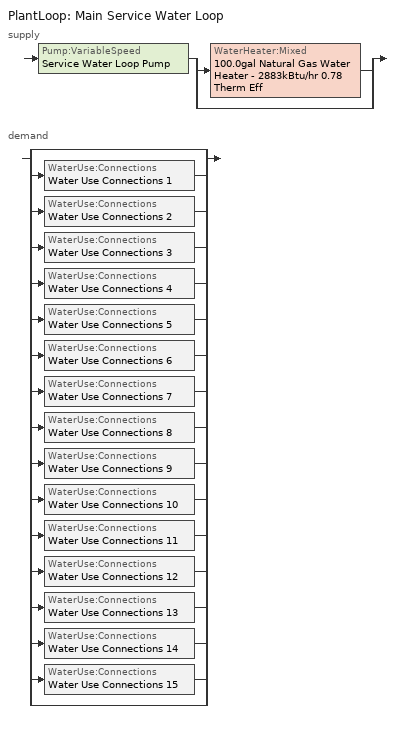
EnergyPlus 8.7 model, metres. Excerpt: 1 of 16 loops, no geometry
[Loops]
PlantLoop 'Main Service Water Loop'
 supply: Pump:VariableSpeed 'Service Water Loop Pump' > split
  | WaterHeater:Mixed '100.0gal Natural Gas Water Heater - 2883kBtu/hr 0.78 Therm Eff'
  | bypass
 demand: split
  | bypass
  | WaterUse:Connections 'Water Use Connections 1'
  | WaterUse:Connections 'Water Use Connections 2'
  | WaterUse:Connections 'Water Use Connections 3'
  | WaterUse:Connections 'Water Use Connections 4'
  | WaterUse:Connections 'Water Use Connections 5'
  | WaterUse:Connections 'Water Use Connections 6'
  | WaterUse:Connections 'Water Use Connections 7'
  | WaterUse:Connections 'Water Use Connections 8'
  | WaterUse:Connections 'Water Use Connections 9'
  | WaterUse:Connections 'Water Use Connections 10'
  | WaterUse:Connections 'Water Use Connections 11'
  | WaterUse:Connections 'Water Use Connections 12'
  | WaterUse:Connections 'Water Use Connections 13'
  | WaterUse:Connections 'Water Use Connections 14'
  | WaterUse:Connections 'Water Use Connections 15'
  | bypass
[PlantLoop]
Main Service Water Loop: Fluid Type=Water; Plant Equipment Operation Scheme=Main Service Water Loop Operation Schemes; Maximum Loop Temperature {C}=60; Minimum Loop Temperature {C}=10; Maximum Loop Flow Rate {m3/s}=Autosize; Minimum Loop Flow Rate {m3/s}=0; Plant Loop Volume {m3}=Autocalculate; Load Distribution Scheme=Optimal; Plant Loop Demand Calculation Scheme=SingleSetpoint
[Sizing:Plant]
Main Service Water Loop: Loop Type=Heating; Design Loop Exit Temperature {C}=60; Loop Design Temperature Difference {deltaC}=5; Sizing Option=NonCoincident; Zone Timesteps in Averaging Window=1; Coincident Sizing Factor Mode=None
[Pump:VariableSpeed]
Service Water Loop Pump: Design Maximum Flow Rate {m3/s}=Autosize; Design Pump Head {Pa}=179352; Design Power Consumption {W}=Autosize; Motor Efficiency=0.825; Fraction of Motor Inefficiencies to Fluid Stream=0; Coefficient 1 of the Part Load Performance Curve=0; Coefficient 2 of the Part Load Performance Curve=1; Coefficient 3 of the Part Load Performance Curve=0; Coefficient 4 of the Part Load Performance Curve=0; Design Minimum Flow Rate {m3/s}=0; Pump Control Type=Intermittent
[WaterHeater:Mixed]
100.0gal Natural Gas Water Heater - 2883kBtu/hr 0.78 Therm Eff: Tank Volume {m3}=0.378541; Setpoint Temperature Schedule=Service Water Loop Temp - 140F; Deadband Temperature Difference {deltaC}=2; Maximum Temperature Limit {C}=82.2222; Heater Control Type=Cycle; Heater Maximum Capacity {W}=844924; Heater Ignition Minimum Flow Rate {m3/s}=0; Heater Ignition Delay {s}=0; Heater Fuel Type=NaturalGas; Heater Thermal Efficiency=0.78; Off Cycle Parasitic Fuel Consumption Rate {W}=19.9992; Off Cycle Parasitic Fuel Type=NaturalGas; Off Cycle Parasitic Heat Fraction to Tank=0.8; On Cycle Parasitic Fuel Consumption Rate {W}=19.9992; On Cycle Parasitic Fuel Type=NaturalGas; On Cycle Parasitic Heat Fraction to Tank=0; Ambient Temperature Indicator=Schedule; Ambient Temperature Schedule=Water Heater Ambient Temp Schedule - 70F; Off Cycle Loss Coefficient to Ambient Temperature {W/K}=5.99799; Off Cycle Loss Fraction to Zone=1; On Cycle Loss Coefficient to Ambient Temperature {W/K}=5.99799; On Cycle Loss Fraction to Zone=1; Use Side Effectiveness=1; Source Side Effectiveness=1; Use Side Design Flow Rate {m3/s}=Autosize; Source Side Design Flow Rate {m3/s}=Autosize; Indirect Water Heating Recovery Time {hr}=1.5; Source Side Flow Control Mode=IndirectHeatPrimarySetpoint
[SetpointManager:Scheduled]
Service hot water setpoint manager: Control Variable=Temperature; Schedule=Service Water Loop Temp - 140F
[WaterUse:Connections]
Name | Water Use Equipment Name 1
Water Use Connections 1 | Perimeter_bot_zn_1 Service Water Use 0.02gal/min
Water Use Connections 2 | Perimeter_bot_zn_2 Service Water Use 0.01gal/min
Water Use Connections 3 | Perimeter_bot_zn_3 Service Water Use 0.02gal/min
Water Use Connections 4 | Perimeter_bot_zn_4 Service Water Use 0.01gal/min
Water Use Connections 5 | Core_bottom Service Water Use 0.1gal/min
Water Use Connections 6 | Perimeter_mid_zn_1 Service Water Use 0.02gal/min
Water Use Connections 7 | Perimeter_mid_zn_2 Service Water Use 0.01gal/min
Water Use Connections 8 | Perimeter_mid_zn_3 Service Water Use 0.02gal/min
Water Use Connections 9 | Perimeter_mid_zn_4 Service Water Use 0.01gal/min
Water Use Connections 10 | Core_mid Service Water Use 0.1gal/min
Water Use Connections 11 | Perimeter_top_zn_1 Service Water Use 0.02gal/min
Water Use Connections 12 | Perimeter_top_zn_2 Service Water Use 0.01gal/min
Water Use Connections 13 | Perimeter_top_zn_3 Service Water Use 0.02gal/min
Water Use Connections 14 | Perimeter_top_zn_4 Service Water Use 0.01gal/min
Water Use Connections 15 | Core_top Service Water Use 0.1gal/min
[WaterUse:Equipment] Flow Rate Fraction Schedule=Medium Office Bldg Swh
Name | Peak Flow Rate {m3/s} | Target Temperature Schedule | Sensible Fraction Schedule | Latent Fraction Schedule
Perimeter_bot_zn_1 Service Water Use 0.02gal/min | 1.29833e-06 | Schedule Ruleset 5 | Schedule Ruleset 3 | Schedule Ruleset 4
Perimeter_bot_zn_2 Service Water Use 0.01gal/min | 8.21952e-07 | Schedule Ruleset 8 | Schedule Ruleset 6 | Schedule Ruleset 7
Perimeter_bot_zn_3 Service Water Use 0.02gal/min | 1.29833e-06 | Schedule Ruleset 11 | Schedule Ruleset 9 | Schedule Ruleset 10
Perimeter_bot_zn_4 Service Water Use 0.01gal/min | 8.21898e-07 | Schedule Ruleset 14 | Schedule Ruleset 12 | Schedule Ruleset 13
Core_bottom Service Water Use 0.1gal/min | 6.15882e-06 | Schedule Ruleset 17 | Schedule Ruleset 15 | Schedule Ruleset 16
Perimeter_mid_zn_1 Service Water Use 0.02gal/min | 1.29833e-06 | Schedule Ruleset 20 | Schedule Ruleset 18 | Schedule Ruleset 19
Perimeter_mid_zn_2 Service Water Use 0.01gal/min | 8.21952e-07 | Schedule Ruleset 23 | Schedule Ruleset 21 | Schedule Ruleset 22
Perimeter_mid_zn_3 Service Water Use 0.02gal/min | 1.29833e-06 | Schedule Ruleset 26 | Schedule Ruleset 24 | Schedule Ruleset 25
Perimeter_mid_zn_4 Service Water Use 0.01gal/min | 8.21898e-07 | Schedule Ruleset 29 | Schedule Ruleset 27 | Schedule Ruleset 28
Core_mid Service Water Use 0.1gal/min | 6.15882e-06 | Schedule Ruleset 32 | Schedule Ruleset 30 | Schedule Ruleset 31
Perimeter_top_zn_1 Service Water Use 0.02gal/min | 1.29833e-06 | Schedule Ruleset 35 | Schedule Ruleset 33 | Schedule Ruleset 34
Perimeter_top_zn_2 Service Water Use 0.01gal/min | 8.21952e-07 | Schedule Ruleset 38 | Schedule Ruleset 36 | Schedule Ruleset 37
Perimeter_top_zn_3 Service Water Use 0.02gal/min | 1.29833e-06 | Schedule Ruleset 41 | Schedule Ruleset 39 | Schedule Ruleset 40
Perimeter_top_zn_4 Service Water Use 0.01gal/min | 8.21898e-07 | Schedule Ruleset 44 | Schedule Ruleset 42 | Schedule Ruleset 43
Core_top Service Water Use 0.1gal/min | 6.15882e-06 | Schedule Ruleset 47 | Schedule Ruleset 45 | Schedule Ruleset 46
[PlantEquipmentOperationSchemes]
Main Service Water Loop Operation Schemes: Control Scheme Object Type 1=PlantEquipmentOperation:HeatingLoad; Control Scheme Name 1=Main Service Water Loop Heating Operation Scheme; Control Scheme Schedule Name 1=Always On Discrete
[PlantEquipmentOperation:HeatingLoad]
Main Service Water Loop Heating Operation Scheme: Load Range Lower Limit 1 {W}=0; Load Range Upper Limit 1 {W}=1000000000; Range Equipment List Name 1=Main Service Water Loop Heating Equipment List
[PlantEquipmentList]
Main Service Water Loop Heating Equipment List: WaterHeater:Mixed, 100.0gal Natural Gas Water Heater - 2883kBtu/hr 0.78 Therm Eff
[Schedule:Day:Interval]
Medium Office Bldg Swh Default: No, 00:15, 0.05, 00:30, 0.05, 00:45, 0.05, 01:00, 0.05, 01:15, 0.05, 01:30, 0.05, 01:45, 0.05, 02:00, 0.05, 02:15, 0.05, 02:30, 0.05, 02:45, 0.05, 03:00, 0.05, 03:15, 0.05, 03:30, 0.05, 03:45, 0.05, 04:00, 0.05, 04:15, 0.05, 04:30, 0.05, 04:45, 0.05, 05:00, 0.05, 05:15, 0.05, 05:30, 0.05, 05:45, 0.05, 06:00, 0.05, 06:15, 0.05, 06:30, 0.05, 06:45, 0.05, 07:00, 0.05, 07:15, 0.08, 07:30, 0.08, 07:45, 0.08, 08:00, 0.08, 08:15, 0.07, 08:30, 0.07, 08:45, 0.07, 09:00, 0.07, 09:15, 0.19, 09:30, 0.19, 09:45, 0.19, 10:00, 0.19, 10:15, 0.35, 10:30, 0.35, 10:45, 0.35, 11:00, 0.35, 11:15, 0.38, 11:30, 0.38, 11:45, 0.38, 12:00, 0.47, 12:15, 0.57, 12:30, 0.57, 12:45, 0.57, 13:00, 0.57, 13:15, 0.54, 13:30, 0.33, 13:45, 0.33, 14:00, 0.33, 14:15, 0.44, 14:30, 0.44, 14:45, 0.44, 15:00, 0.44, 15:15, 0.26, 15:30, 0.26, 15:45, 0.26, 16:00, 0.26, 16:15, 0.21, 16:30, 0.21, 16:45, 0.21, 17:00, 0.21, 17:15, 0.15, 17:30, 0.15, 17:45, 0.15, 18:00, 0.15, 18:15, 0.17, 18:30, 0.17, 18:45, 0.17, 19:00, 0.17, 19:15, 0.08, 19:30, 0.08, 19:45, 0.08, 20:00, 0.08, 20:15, 0.05, 20:30, 0.05, 20:45, 0.05, 21:00, 0.05, 21:15, 0.05, 21:30, 0.05, 21:45, 0.05, 22:00, 0.05, 22:15, 0.05, 22:30, 0.05, 22:45, 0.05, 23:00, 0.05, 23:15, 0.05, 23:30, 0.05, 23:45, 0.05, 24:00, 0.05
Medium Office Bldg Swh Summer Design Day: No, 00:15, 0.05, 00:30, 0.05, 00:45, 0.05, 01:00, 0.05, 01:15, 0.05, 01:30, 0.05, 01:45, 0.05, 02:00, 0.05, 02:15, 0.05, 02:30, 0.05, 02:45, 0.05, 03:00, 0.05, 03:15, 0.05, 03:30, 0.05, 03:45, 0.05, 04:00, 0.05, 04:15, 0.05, 04:30, 0.05, 04:45, 0.05, 05:00, 0.05, 05:15, 0.08, 05:30, 0.08, 05:45, 0.08, 06:00, 0.08, 06:15, 0.07, 06:30, 0.07, 06:45, 0.07, 07:00, 0.07, 07:15, 0.19, 07:30, 0.19, 07:45, 0.19, 08:00, 0.19, 08:15, 0.35, 08:30, 0.35, 08:45, 0.35, 09:00, 0.35, 09:15, 0.38, 09:30, 0.38, 09:45, 0.38, 10:00, 0.38, 10:15, 0.39, 10:30, 0.39, 10:45, 0.39, 11:00, 0.39, 11:15, 0.47, 11:30, 0.47, 11:45, 0.47, 12:00, 0.47, 12:15, 0.57, 12:30, 0.57, 12:45, 0.57, 13:00, 0.57, 13:15, 0.54, 13:30, 0.54, 13:45, 0.54, 14:00, 0.54, 14:15, 0.34, 14:30, 0.34, 14:45, 0.34, 15:00, 0.34, 15:15, 0.33, 15:30, 0.33, 15:45, 0.33, 16:00, 0.33, 16:15, 0.44, 16:30, 0.44, 16:45, 0.44, 17:00, 0.44, 17:15, 0.26, 17:30, 0.26, 17:45, 0.26, 18:00, 0.26, 18:15, 0.21, 18:30, 0.21, 18:45, 0.21, 19:00, 0.21, 19:15, 0.15, 19:30, 0.15, 19:45, 0.15, 20:00, 0.15, 20:15, 0.17, 20:30, 0.17, 20:45, 0.17, 21:00, 0.17, 21:15, 0.08, 21:30, 0.08, 21:45, 0.08, 22:00, 0.08, 22:15, 0.05, 22:30, 0.05, 22:45, 0.05, 23:00, 0.05, 23:15, 0.05, 23:30, 0.05, 23:45, 0.05, 24:00, 0.05
Medium Office Bldg Swh Sun Day: No, 00:15, 0.04, 00:30, 0.04, 00:45, 0.04, 01:00, 0.04, 01:15, 0.04, 01:30, 0.04, 01:45, 0.04, 02:00, 0.04, 02:15, 0.04, 02:30, 0.04, 02:45, 0.04, 03:00, 0.04, 03:15, 0.04, 03:30, 0.04, 03:45, 0.04, 04:00, 0.04, 04:15, 0.04, 04:30, 0.04, 04:45, 0.04, 05:00, 0.04, 05:15, 0.07, 05:30, 0.07, 05:45, 0.07, 06:00, 0.07, 06:15, 0.04, 06:30, 0.04, 06:45, 0.04, 07:00, 0.04, 07:15, 0.04, 07:30, 0.04, 07:45, 0.04, 08:00, 0.04, 08:15, 0.04, 08:30, 0.04, 08:45, 0.04, 09:00, 0.04, 09:15, 0.04, 09:30, 0.04, 09:45, 0.04, 10:00, 0.04, 10:15, 0.04, 10:30, 0.04, 10:45, 0.04, 11:00, 0.04, 11:15, 0.06, 11:30, 0.06, 11:45, 0.06, 12:00, 0.06, 12:15, 0.06, 12:30, 0.06, 12:45, 0.06, 13:00, 0.06, 13:15, 0.09, 13:30, 0.09, 13:45, 0.09, 14:00, 0.09, 14:15, 0.06, 14:30, 0.06, 14:45, 0.06, 15:00, 0.06, 15:15, 0.04, 15:30, 0.04, 15:45, 0.04, 16:00, 0.04, 16:15, 0.04, 16:30, 0.04, 16:45, 0.04, 17:00, 0.04, 17:15, 0.04, 17:30, 0.04, 17:45, 0.04, 18:00, 0.04, 18:15, 0.04, 18:30, 0.04, 18:45, 0.04, 19:00, 0.04, 19:15, 0.04, 19:30, 0.04, 19:45, 0.04, 20:00, 0.04, 20:15, 0.04, 20:30, 0.04, 20:45, 0.04, 21:00, 0.04, 21:15, 0.07, 21:30, 0.07, 21:45, 0.07, 22:00, 0.07, 22:15, 0.04, 22:30, 0.04, 22:45, 0.04, 23:00, 0.04, 23:15, 0.04, 23:30, 0.04, 23:45, 0.04, 24:00, 0.04
Medium Office Bldg Swh Winter Design Day: No, 00:15, 0.05, 00:30, 0.05, 00:45, 0.05, 01:00, 0.05, 01:15, 0.05, 01:30, 0.05, 01:45, 0.05, 02:00, 0.05, 02:15, 0.05, 02:30, 0.05, 02:45, 0.05, 03:00, 0.05, 03:15, 0.05, 03:30, 0.05, 03:45, 0.05, 04:00, 0.05, 04:15, 0.05, 04:30, 0.05, 04:45, 0.05, 05:00, 0.05, 05:15, 0.08, 05:30, 0.08, 05:45, 0.08, 06:00, 0.08, 06:15, 0.07, 06:30, 0.07, 06:45, 0.07, 07:00, 0.07, 07:15, 0.11, 07:30, 0.11, 07:45, 0.11, 08:00, 0.11, 08:15, 0.15, 08:30, 0.15, 08:45, 0.15, 09:00, 0.15, 09:15, 0.21, 09:30, 0.21, 09:45, 0.21, 10:00, 0.21, 10:15, 0.19, 10:30, 0.19, 10:45, 0.19, 11:00, 0.19, 11:15, 0.23, 11:30, 0.23, 11:45, 0.23, 12:00, 0.23, 12:15, 0.2, 12:30, 0.2, 12:45, 0.2, 13:00, 0.2, 13:15, 0.19, 13:30, 0.19, 13:45, 0.19, 14:00, 0.19, 14:15, 0.15, 14:30, 0.15, 14:45, 0.15, 15:00, 0.15, 15:15, 0.13, 15:30, 0.13, 15:45, 0.13, 16:00, 0.13, 16:15, 0.14, 16:30, 0.14, 16:45, 0.14, 17:00, 0.14, 17:15, 0.07, 17:30, 0.07, 17:45, 0.07, 18:00, 0.07, 18:15, 0.07, 18:30, 0.07, 18:45, 0.07, 19:00, 0.07, 19:15, 0.07, 19:30, 0.07, 19:45, 0.07, 20:00, 0.07, 20:15, 0.07, 20:30, 0.07, 20:45, 0.07, 21:00, 0.07, 21:15, 0.09, 21:30, 0.09, 21:45, 0.09, 22:00, 0.09, 22:15, 0.05, 22:30, 0.05, 22:45, 0.05, 23:00, 0.05, 23:15, 0.05, 23:30, 0.05, 23:45, 0.05, 24:00, 0.05
Medium Office Bldg Swh WntrDsn|Sat Day: No, 00:15, 0.05, 00:30, 0.05, 00:45, 0.05, 01:00, 0.05, 01:15, 0.05, 01:30, 0.05, 01:45, 0.05, 02:00, 0.05, 02:15, 0.05, 02:30, 0.05, 02:45, 0.05, 03:00, 0.05, 03:15, 0.05, 03:30, 0.05, 03:45, 0.05, 04:00, 0.05, 04:15, 0.05, 04:30, 0.05, 04:45, 0.05, 05:00, 0.05, 05:15, 0.08, 05:30, 0.08, 05:45, 0.08, 06:00, 0.08, 06:15, 0.07, 06:30, 0.07, 06:45, 0.07, 07:00, 0.07, 07:15, 0.11, 07:30, 0.11, 07:45, 0.11, 08:00, 0.11, 08:15, 0.15, 08:30, 0.15, 08:45, 0.15, 09:00, 0.15, 09:15, 0.21, 09:30, 0.21, 09:45, 0.21, 10:00, 0.21, 10:15, 0.19, 10:30, 0.19, 10:45, 0.19, 11:00, 0.19, 11:15, 0.23, 11:30, 0.23, 11:45, 0.23, 12:00, 0.23, 12:15, 0.2, 12:30, 0.2, 12:45, 0.2, 13:00, 0.2, 13:15, 0.19, 13:30, 0.19, 13:45, 0.19, 14:00, 0.19, 14:15, 0.15, 14:30, 0.15, 14:45, 0.15, 15:00, 0.15, 15:15, 0.12, 15:30, 0.12, 15:45, 0.12, 16:00, 0.12, 16:15, 0.14, 16:30, 0.14, 16:45, 0.14, 17:00, 0.14, 17:15, 0.07, 17:30, 0.07, 17:45, 0.07, 18:00, 0.07, 18:15, 0.07, 18:30, 0.07, 18:45, 0.07, 19:00, 0.07, 19:15, 0.07, 19:30, 0.07, 19:45, 0.07, 20:00, 0.07, 20:15, 0.07, 20:30, 0.07, 20:45, 0.07, 21:00, 0.07, 21:15, 0.09, 21:30, 0.09, 21:45, 0.09, 22:00, 0.09, 22:15, 0.05, 22:30, 0.05, 22:45, 0.05, 23:00, 0.05, 23:15, 0.05, 23:30, 0.05, 23:45, 0.05, 24:00, 0.05
Schedule Day 26; Schedule Day 31; Schedule Day 34; Schedule Day 37; Schedule Day 40; Schedule Day 43; Schedule Day 46; Schedule Day 49; Schedule Day 52; Schedule Day 55; Schedule Day 58; Schedule Day 61; Schedule Day 64; Schedule Day 67; Schedule Day 70: No, 00:15, 0.2, 00:30, 0.2, 00:45, 0.2, 01:00, 0.2, 01:15, 0.2, 01:30, 0.2, 01:45, 0.2, 02:00, 0.2, 02:15, 0.2, 02:30, 0.2, 02:45, 0.2, 03:00, 0.2, 03:15, 0.2, 03:30, 0.2, 03:45, 0.2, 04:00, 0.2, 04:15, 0.2, 04:30, 0.2, 04:45, 0.2, 05:00, 0.2, 05:15, 0.2, 05:30, 0.2, 05:45, 0.2, 06:00, 0.2, 06:15, 0.2, 06:30, 0.2, 06:45, 0.2, 07:00, 0.2, 07:15, 0.2, 07:30, 0.2, 07:45, 0.2, 08:00, 0.2, 08:15, 0.2, 08:30, 0.2, 08:45, 0.2, 09:00, 0.2, 09:15, 0.2, 09:30, 0.2, 09:45, 0.2, 10:00, 0.2, 10:15, 0.2, 10:30, 0.2, 10:45, 0.2, 11:00, 0.2, 11:15, 0.2, 11:30, 0.2, 11:45, 0.2, 12:00, 0.2, 12:15, 0.2, 12:30, 0.2, 12:45, 0.2, 13:00, 0.2, 13:15, 0.2, 13:30, 0.2, 13:45, 0.2, 14:00, 0.2, 14:15, 0.2, 14:30, 0.2, 14:45, 0.2, 15:00, 0.2, 15:15, 0.2, 15:30, 0.2, 15:45, 0.2, 16:00, 0.2, 16:15, 0.2, 16:30, 0.2, 16:45, 0.2, 17:00, 0.2, 17:15, 0.2, 17:30, 0.2, 17:45, 0.2, 18:00, 0.2, 18:15, 0.2, 18:30, 0.2, 18:45, 0.2, 19:00, 0.2, 19:15, 0.2, 19:30, 0.2, 19:45, 0.2, 20:00, 0.2, 20:15, 0.2, 20:30, 0.2, 20:45, 0.2, 21:00, 0.2, 21:15, 0.2, 21:30, 0.2, 21:45, 0.2, 22:00, 0.2, 22:15, 0.2, 22:30, 0.2, 22:45, 0.2, 23:00, 0.2, 23:15, 0.2, 23:30, 0.2, 23:45, 0.2, 24:00, 0.2
Schedule Day 27; Schedule Day 32; Schedule Day 35; Schedule Day 38; Schedule Day 41; Schedule Day 44; Schedule Day 47; Schedule Day 50; Schedule Day 53; Schedule Day 56; Schedule Day 59; Schedule Day 62; Schedule Day 65; Schedule Day 68; Schedule Day 71: No, 00:15, 0.05, 00:30, 0.05, 00:45, 0.05, 01:00, 0.05, 01:15, 0.05, 01:30, 0.05, 01:45, 0.05, 02:00, 0.05, 02:15, 0.05, 02:30, 0.05, 02:45, 0.05, 03:00, 0.05, 03:15, 0.05, 03:30, 0.05, 03:45, 0.05, 04:00, 0.05, 04:15, 0.05, 04:30, 0.05, 04:45, 0.05, 05:00, 0.05, 05:15, 0.05, 05:30, 0.05, 05:45, 0.05, 06:00, 0.05, 06:15, 0.05, 06:30, 0.05, 06:45, 0.05, 07:00, 0.05, 07:15, 0.05, 07:30, 0.05, 07:45, 0.05, 08:00, 0.05, 08:15, 0.05, 08:30, 0.05, 08:45, 0.05, 09:00, 0.05, 09:15, 0.05, 09:30, 0.05, 09:45, 0.05, 10:00, 0.05, 10:15, 0.05, 10:30, 0.05, 10:45, 0.05, 11:00, 0.05, 11:15, 0.05, 11:30, 0.05, 11:45, 0.05, 12:00, 0.05, 12:15, 0.05, 12:30, 0.05, 12:45, 0.05, 13:00, 0.05, 13:15, 0.05, 13:30, 0.05, 13:45, 0.05, 14:00, 0.05, 14:15, 0.05, 14:30, 0.05, 14:45, 0.05, 15:00, 0.05, 15:15, 0.05, 15:30, 0.05, 15:45, 0.05, 16:00, 0.05, 16:15, 0.05, 16:30, 0.05, 16:45, 0.05, 17:00, 0.05, 17:15, 0.05, 17:30, 0.05, 17:45, 0.05, 18:00, 0.05, 18:15, 0.05, 18:30, 0.05, 18:45, 0.05, 19:00, 0.05, 19:15, 0.05, 19:30, 0.05, 19:45, 0.05, 20:00, 0.05, 20:15, 0.05, 20:30, 0.05, 20:45, 0.05, 21:00, 0.05, 21:15, 0.05, 21:30, 0.05, 21:45, 0.05, 22:00, 0.05, 22:15, 0.05, 22:30, 0.05, 22:45, 0.05, 23:00, 0.05, 23:15, 0.05, 23:30, 0.05, 23:45, 0.05, 24:00, 0.05
Schedule Day 28; Schedule Day 33; Schedule Day 36; Schedule Day 39; Schedule Day 42; Schedule Day 45; Schedule Day 48; Schedule Day 51; Schedule Day 54; Schedule Day 57; Schedule Day 60; Schedule Day 63; Schedule Day 66; Schedule Day 69; Schedule Day 72: No, 00:15, 43.3, 00:30, 43.3, 00:45, 43.3, 01:00, 43.3, 01:15, 43.3, 01:30, 43.3, 01:45, 43.3, 02:00, 43.3, 02:15, 43.3, 02:30, 43.3, 02:45, 43.3, 03:00, 43.3, 03:15, 43.3, 03:30, 43.3, 03:45, 43.3, 04:00, 43.3, 04:15, 43.3, 04:30, 43.3, 04:45, 43.3, 05:00, 43.3, 05:15, 43.3, 05:30, 43.3, 05:45, 43.3, 06:00, 43.3, 06:15, 43.3, 06:30, 43.3, 06:45, 43.3, 07:00, 43.3, 07:15, 43.3, 07:30, 43.3, 07:45, 43.3, 08:00, 43.3, 08:15, 43.3, 08:30, 43.3, 08:45, 43.3, 09:00, 43.3, 09:15, 43.3, 09:30, 43.3, 09:45, 43.3, 10:00, 43.3, 10:15, 43.3, 10:30, 43.3, 10:45, 43.3, 11:00, 43.3, 11:15, 43.3, 11:30, 43.3, 11:45, 43.3, 12:00, 43.3, 12:15, 43.3, 12:30, 43.3, 12:45, 43.3, 13:00, 43.3, 13:15, 43.3, 13:30, 43.3, 13:45, 43.3, 14:00, 43.3, 14:15, 43.3, 14:30, 43.3, 14:45, 43.3, 15:00, 43.3, 15:15, 43.3, 15:30, 43.3, 15:45, 43.3, 16:00, 43.3, 16:15, 43.3, 16:30, 43.3, 16:45, 43.3, 17:00, 43.3, 17:15, 43.3, 17:30, 43.3, 17:45, 43.3, 18:00, 43.3, 18:15, 43.3, 18:30, 43.3, 18:45, 43.3, 19:00, 43.3, 19:15, 43.3, 19:30, 43.3, 19:45, 43.3, 20:00, 43.3, 20:15, 43.3, 20:30, 43.3, 20:45, 43.3, 21:00, 43.3, 21:15, 43.3, 21:30, 43.3, 21:45, 43.3, 22:00, 43.3, 22:15, 43.3, 22:30, 43.3, 22:45, 43.3, 23:00, 43.3, 23:15, 43.3, 23:30, 43.3, 23:45, 43.3, 24:00, 43.3
Service Water Loop Temp - 140F Default: No, 00:15, 60, 00:30, 60, 00:45, 60, 01:00, 60, 01:15, 60, 01:30, 60, 01:45, 60, 02:00, 60, 02:15, 60, 02:30, 60, 02:45, 60, 03:00, 60, 03:15, 60, 03:30, 60, 03:45, 60, 04:00, 60, 04:15, 60, 04:30, 60, 04:45, 60, 05:00, 60, 05:15, 60, 05:30, 60, 05:45, 60, 06:00, 60, 06:15, 60, 06:30, 60, 06:45, 60, 07:00, 60, 07:15, 60, 07:30, 60, 07:45, 60, 08:00, 60, 08:15, 60, 08:30, 60, 08:45, 60, 09:00, 60, 09:15, 60, 09:30, 60, 09:45, 60, 10:00, 60, 10:15, 60, 10:30, 60, 10:45, 60, 11:00, 60, 11:15, 60, 11:30, 60, 11:45, 60, 12:00, 60, 12:15, 60, 12:30, 60, 12:45, 60, 13:00, 60, 13:15, 60, 13:30, 60, 13:45, 60, 14:00, 60, 14:15, 60, 14:30, 60, 14:45, 60, 15:00, 60, 15:15, 60, 15:30, 60, 15:45, 60, 16:00, 60, 16:15, 60, 16:30, 60, 16:45, 60, 17:00, 60, 17:15, 60, 17:30, 60, 17:45, 60, 18:00, 60, 18:15, 60, 18:30, 60, 18:45, 60, 19:00, 60, 19:15, 60, 19:30, 60, 19:45, 60, 20:00, 60, 20:15, 60, 20:30, 60, 20:45, 60, 21:00, 60, 21:15, 60, 21:30, 60, 21:45, 60, 22:00, 60, 22:15, 60, 22:30, 60, 22:45, 60, 23:00, 60, 23:15, 60, 23:30, 60, 23:45, 60, 24:00, 60
Water Heater Ambient Temp Schedule - 70F Default: No, 00:15, 21.1111, 00:30, 21.1111, 00:45, 21.1111, 01:00, 21.1111, 01:15, 21.1111, 01:30, 21.1111, 01:45, 21.1111, 02:00, 21.1111, 02:15, 21.1111, 02:30, 21.1111, 02:45, 21.1111, 03:00, 21.1111, 03:15, 21.1111, 03:30, 21.1111, 03:45, 21.1111, 04:00, 21.1111, 04:15, 21.1111, 04:30, 21.1111, 04:45, 21.1111, 05:00, 21.1111, 05:15, 21.1111, 05:30, 21.1111, 05:45, 21.1111, 06:00, 21.1111, 06:15, 21.1111, 06:30, 21.1111, 06:45, 21.1111, 07:00, 21.1111, 07:15, 21.1111, 07:30, 21.1111, 07:45, 21.1111, 08:00, 21.1111, 08:15, 21.1111, 08:30, 21.1111, 08:45, 21.1111, 09:00, 21.1111, 09:15, 21.1111, 09:30, 21.1111, 09:45, 21.1111, 10:00, 21.1111, 10:15, 21.1111, 10:30, 21.1111, 10:45, 21.1111, 11:00, 21.1111, 11:15, 21.1111, 11:30, 21.1111, 11:45, 21.1111, 12:00, 21.1111, 12:15, 21.1111, 12:30, 21.1111, 12:45, 21.1111, 13:00, 21.1111, 13:15, 21.1111, 13:30, 21.1111, 13:45, 21.1111, 14:00, 21.1111, 14:15, 21.1111, 14:30, 21.1111, 14:45, 21.1111, 15:00, 21.1111, 15:15, 21.1111, 15:30, 21.1111, 15:45, 21.1111, 16:00, 21.1111, 16:15, 21.1111, 16:30, 21.1111, 16:45, 21.1111, 17:00, 21.1111, 17:15, 21.1111, 17:30, 21.1111, 17:45, 21.1111, 18:00, 21.1111, 18:15, 21.1111, 18:30, 21.1111, 18:45, 21.1111, 19:00, 21.1111, 19:15, 21.1111, 19:30, 21.1111, 19:45, 21.1111, 20:00, 21.1111, 20:15, 21.1111, 20:30, 21.1111, 20:45, 21.1111, 21:00, 21.1111, 21:15, 21.1111, 21:30, 21.1111, 21:45, 21.1111, 22:00, 21.1111, 22:15, 21.1111, 22:30, 21.1111, 22:45, 21.1111, 23:00, 21.1111, 23:15, 21.1111, 23:30, 21.1111, 23:45, 21.1111, 24:00, 21.1111
[Schedule:Week:Daily]
Schedule:Week:Daily {6563421d-693a-441b-bc9d-f6af1625542b}: Medium Office Bldg Swh Sun Day, Medium Office Bldg Swh Default, Medium Office Bldg Swh Default, Medium Office Bldg Swh Default, Medium Office Bldg Swh Default, Medium Office Bldg Swh Default, Medium Office Bldg Swh WntrDsn|Sat Day, Medium Office Bldg Swh Default, Medium Office Bldg Swh Summer Design Day, Medium Office Bldg Swh Winter Design Day, Medium Office Bldg Swh Default, Medium Office Bldg Swh Default
Schedule:Week:Daily {8bc50d10-e72e-4e31-9785-728b45bdf524}: Schedule Day 35, Schedule Day 35, Schedule Day 35, Schedule Day 35, Schedule Day 35, Schedule Day 35, Schedule Day 35, Schedule Day 35, Schedule Day 35, Schedule Day 35, Schedule Day 35, Schedule Day 35
Schedule:Week:Daily {407d0398-f0df-4810-8283-66cdbd475291}: Schedule Day 36, Schedule Day 36, Schedule Day 36, Schedule Day 36, Schedule Day 36, Schedule Day 36, Schedule Day 36, Schedule Day 36, Schedule Day 36, Schedule Day 36, Schedule Day 36, Schedule Day 36
Schedule:Week:Daily {c368da56-42b5-4f00-979a-95a2358c28a5}: Schedule Day 37, Schedule Day 37, Schedule Day 37, Schedule Day 37, Schedule Day 37, Schedule Day 37, Schedule Day 37, Schedule Day 37, Schedule Day 37, Schedule Day 37, Schedule Day 37, Schedule Day 37
Schedule:Week:Daily {17c664fe-6c57-4505-8612-6a0556497dfe}: Schedule Day 38, Schedule Day 38, Schedule Day 38, Schedule Day 38, Schedule Day 38, Schedule Day 38, Schedule Day 38, Schedule Day 38, Schedule Day 38, Schedule Day 38, Schedule Day 38, Schedule Day 38
Schedule:Week:Daily {92288194-731c-465c-8c90-a3cd8b124f37}: Schedule Day 39, Schedule Day 39, Schedule Day 39, Schedule Day 39, Schedule Day 39, Schedule Day 39, Schedule Day 39, Schedule Day 39, Schedule Day 39, Schedule Day 39, Schedule Day 39, Schedule Day 39
Schedule:Week:Daily {b86a1d3f-fa13-40a5-8a48-fdbaa5261e0d}: Schedule Day 40, Schedule Day 40, Schedule Day 40, Schedule Day 40, Schedule Day 40, Schedule Day 40, Schedule Day 40, Schedule Day 40, Schedule Day 40, Schedule Day 40, Schedule Day 40, Schedule Day 40
Schedule:Week:Daily {015e5f8f-d42c-40ba-becd-b23b2f753379}: Schedule Day 41, Schedule Day 41, Schedule Day 41, Schedule Day 41, Schedule Day 41, Schedule Day 41, Schedule Day 41, Schedule Day 41, Schedule Day 41, Schedule Day 41, Schedule Day 41, Schedule Day 41
Schedule:Week:Daily {19a33c5e-c84c-4467-958b-0f359da3442c}: Schedule Day 42, Schedule Day 42, Schedule Day 42, Schedule Day 42, Schedule Day 42, Schedule Day 42, Schedule Day 42, Schedule Day 42, Schedule Day 42, Schedule Day 42, Schedule Day 42, Schedule Day 42
Schedule:Week:Daily {1b6b0f2d-e0dd-422c-a638-628bd4ca90a3}: Schedule Day 43, Schedule Day 43, Schedule Day 43, Schedule Day 43, Schedule Day 43, Schedule Day 43, Schedule Day 43, Schedule Day 43, Schedule Day 43, Schedule Day 43, Schedule Day 43, Schedule Day 43
Schedule:Week:Daily {868268d0-5fe3-4bd1-a6db-af8a0278ebf7}: Schedule Day 44, Schedule Day 44, Schedule Day 44, Schedule Day 44, Schedule Day 44, Schedule Day 44, Schedule Day 44, Schedule Day 44, Schedule Day 44, Schedule Day 44, Schedule Day 44, Schedule Day 44
Schedule:Week:Daily {65538a85-1a05-4131-bbc5-bb172c6917b8}: Schedule Day 45, Schedule Day 45, Schedule Day 45, Schedule Day 45, Schedule Day 45, Schedule Day 45, Schedule Day 45, Schedule Day 45, Schedule Day 45, Schedule Day 45, Schedule Day 45, Schedule Day 45
Schedule:Week:Daily {52280d08-1b10-4c50-8db2-1363ec3c5392}: Schedule Day 46, Schedule Day 46, Schedule Day 46, Schedule Day 46, Schedule Day 46, Schedule Day 46, Schedule Day 46, Schedule Day 46, Schedule Day 46, Schedule Day 46, Schedule Day 46, Schedule Day 46
Schedule:Week:Daily {356623ff-586d-43cf-aedd-7771b4bcfd41}: Schedule Day 47, Schedule Day 47, Schedule Day 47, Schedule Day 47, Schedule Day 47, Schedule Day 47, Schedule Day 47, Schedule Day 47, Schedule Day 47, Schedule Day 47, Schedule Day 47, Schedule Day 47
Schedule:Week:Daily {5e04042e-88b5-427b-aedc-7926e0b48018}: Schedule Day 48, Schedule Day 48, Schedule Day 48, Schedule Day 48, Schedule Day 48, Schedule Day 48, Schedule Day 48, Schedule Day 48, Schedule Day 48, Schedule Day 48, Schedule Day 48, Schedule Day 48
Schedule:Week:Daily {9211880e-062e-4758-9017-ec5e72bfd8eb}: Schedule Day 49, Schedule Day 49, Schedule Day 49, Schedule Day 49, Schedule Day 49, Schedule Day 49, Schedule Day 49, Schedule Day 49, Schedule Day 49, Schedule Day 49, Schedule Day 49, Schedule Day 49
Schedule:Week:Daily {cca521f8-6376-4282-a1e2-d01757fcff33}: Schedule Day 50, Schedule Day 50, Schedule Day 50, Schedule Day 50, Schedule Day 50, Schedule Day 50, Schedule Day 50, Schedule Day 50, Schedule Day 50, Schedule Day 50, Schedule Day 50, Schedule Day 50
Schedule:Week:Daily {ebcfbe81-6c8a-45b4-9af5-7f8449420200}: Schedule Day 51, Schedule Day 51, Schedule Day 51, Schedule Day 51, Schedule Day 51, Schedule Day 51, Schedule Day 51, Schedule Day 51, Schedule Day 51, Schedule Day 51, Schedule Day 51, Schedule Day 51
Schedule:Week:Daily {a6a5d385-2ba7-4480-af6c-49b675a0c06f}: Schedule Day 52, Schedule Day 52, Schedule Day 52, Schedule Day 52, Schedule Day 52, Schedule Day 52, Schedule Day 52, Schedule Day 52, Schedule Day 52, Schedule Day 52, Schedule Day 52, Schedule Day 52
Schedule:Week:Daily {4a9605d2-0136-4710-aaa3-6e972f8a6097}: Schedule Day 53, Schedule Day 53, Schedule Day 53, Schedule Day 53, Schedule Day 53, Schedule Day 53, Schedule Day 53, Schedule Day 53, Schedule Day 53, Schedule Day 53, Schedule Day 53, Schedule Day 53
Schedule:Week:Daily {0c0fc4fd-97b9-4d1d-81c1-2c94fce9cc2c}: Schedule Day 54, Schedule Day 54, Schedule Day 54, Schedule Day 54, Schedule Day 54, Schedule Day 54, Schedule Day 54, Schedule Day 54, Schedule Day 54, Schedule Day 54, Schedule Day 54, Schedule Day 54
Schedule:Week:Daily {e70dec72-30df-41b0-b4f0-bad9be11067e}: Schedule Day 26, Schedule Day 26, Schedule Day 26, Schedule Day 26, Schedule Day 26, Schedule Day 26, Schedule Day 26, Schedule Day 26, Schedule Day 26, Schedule Day 26, Schedule Day 26, Schedule Day 26
Schedule:Week:Daily {d1a8e7dc-b660-4c18-9bab-dfe5a471e303}: Schedule Day 55, Schedule Day 55, Schedule Day 55, Schedule Day 55, Schedule Day 55, Schedule Day 55, Schedule Day 55, Schedule Day 55, Schedule Day 55, Schedule Day 55, Schedule Day 55, Schedule Day 55
Schedule:Week:Daily {a24ca9dd-428b-4480-aacf-3bf6b6d3cb12}: Schedule Day 56, Schedule Day 56, Schedule Day 56, Schedule Day 56, Schedule Day 56, Schedule Day 56, Schedule Day 56, Schedule Day 56, Schedule Day 56, Schedule Day 56, Schedule Day 56, Schedule Day 56
Schedule:Week:Daily {f6e17eef-4276-4ac0-856b-802515587545}: Schedule Day 57, Schedule Day 57, Schedule Day 57, Schedule Day 57, Schedule Day 57, Schedule Day 57, Schedule Day 57, Schedule Day 57, Schedule Day 57, Schedule Day 57, Schedule Day 57, Schedule Day 57
Schedule:Week:Daily {ed866972-932d-4fc9-a294-15a71119507a}: Schedule Day 58, Schedule Day 58, Schedule Day 58, Schedule Day 58, Schedule Day 58, Schedule Day 58, Schedule Day 58, Schedule Day 58, Schedule Day 58, Schedule Day 58, Schedule Day 58, Schedule Day 58
Schedule:Week:Daily {ba79c39b-95d9-4803-ae39-da4671fdb40b}: Schedule Day 59, Schedule Day 59, Schedule Day 59, Schedule Day 59, Schedule Day 59, Schedule Day 59, Schedule Day 59, Schedule Day 59, Schedule Day 59, Schedule Day 59, Schedule Day 59, Schedule Day 59
Schedule:Week:Daily {a9b81a7c-d2af-479f-87ee-560e349f8028}: Schedule Day 60, Schedule Day 60, Schedule Day 60, Schedule Day 60, Schedule Day 60, Schedule Day 60, Schedule Day 60, Schedule Day 60, Schedule Day 60, Schedule Day 60, Schedule Day 60, Schedule Day 60
Schedule:Week:Daily {d0dd8083-49a0-462a-93ea-5b2e56e72a94}: Schedule Day 61, Schedule Day 61, Schedule Day 61, Schedule Day 61, Schedule Day 61, Schedule Day 61, Schedule Day 61, Schedule Day 61, Schedule Day 61, Schedule Day 61, Schedule Day 61, Schedule Day 61
Schedule:Week:Daily {e774b72a-9dde-4c00-84d8-7270055b9696}: Schedule Day 62, Schedule Day 62, Schedule Day 62, Schedule Day 62, Schedule Day 62, Schedule Day 62, Schedule Day 62, Schedule Day 62, Schedule Day 62, Schedule Day 62, Schedule Day 62, Schedule Day 62
Schedule:Week:Daily {9289aa47-7240-4543-b299-507a390bd002}: Schedule Day 63, Schedule Day 63, Schedule Day 63, Schedule Day 63, Schedule Day 63, Schedule Day 63, Schedule Day 63, Schedule Day 63, Schedule Day 63, Schedule Day 63, Schedule Day 63, Schedule Day 63
Schedule:Week:Daily {496c808b-386f-466d-910f-80860022ba77}: Schedule Day 64, Schedule Day 64, Schedule Day 64, Schedule Day 64, Schedule Day 64, Schedule Day 64, Schedule Day 64, Schedule Day 64, Schedule Day 64, Schedule Day 64, Schedule Day 64, Schedule Day 64
Schedule:Week:Daily {969d86a5-50b3-40bf-aa5c-99a54f8bb1c0}: Schedule Day 27, Schedule Day 27, Schedule Day 27, Schedule Day 27, Schedule Day 27, Schedule Day 27, Schedule Day 27, Schedule Day 27, Schedule Day 27, Schedule Day 27, Schedule Day 27, Schedule Day 27
Schedule:Week:Daily {2686c59f-570d-4a76-95fc-4b66a7dbd686}: Schedule Day 65, Schedule Day 65, Schedule Day 65, Schedule Day 65, Schedule Day 65, Schedule Day 65, Schedule Day 65, Schedule Day 65, Schedule Day 65, Schedule Day 65, Schedule Day 65, Schedule Day 65
Schedule:Week:Daily {a29965ed-d52a-490a-bfec-6311fd8a4b1b}: Schedule Day 66, Schedule Day 66, Schedule Day 66, Schedule Day 66, Schedule Day 66, Schedule Day 66, Schedule Day 66, Schedule Day 66, Schedule Day 66, Schedule Day 66, Schedule Day 66, Schedule Day 66
Schedule:Week:Daily {1cb6f8a9-e783-4d93-ab36-fa3e0cee05aa}: Schedule Day 67, Schedule Day 67, Schedule Day 67, Schedule Day 67, Schedule Day 67, Schedule Day 67, Schedule Day 67, Schedule Day 67, Schedule Day 67, Schedule Day 67, Schedule Day 67, Schedule Day 67
Schedule:Week:Daily {5ebdec52-2f3c-4f25-8480-38daa8e93d00}: Schedule Day 68, Schedule Day 68, Schedule Day 68, Schedule Day 68, Schedule Day 68, Schedule Day 68, Schedule Day 68, Schedule Day 68, Schedule Day 68, Schedule Day 68, Schedule Day 68, Schedule Day 68
Schedule:Week:Daily {b12191a4-1b45-4da0-8c2e-19cdb63b8a3a}: Schedule Day 69, Schedule Day 69, Schedule Day 69, Schedule Day 69, Schedule Day 69, Schedule Day 69, Schedule Day 69, Schedule Day 69, Schedule Day 69, Schedule Day 69, Schedule Day 69, Schedule Day 69
Schedule:Week:Daily {df594d8f-f2f4-4bc3-87b3-10ad75873f87}: Schedule Day 70, Schedule Day 70, Schedule Day 70, Schedule Day 70, Schedule Day 70, Schedule Day 70, Schedule Day 70, Schedule Day 70, Schedule Day 70, Schedule Day 70, Schedule Day 70, Schedule Day 70
Schedule:Week:Daily {fa2e2e73-0205-4f18-be0f-b70537acd1cf}: Schedule Day 71, Schedule Day 71, Schedule Day 71, Schedule Day 71, Schedule Day 71, Schedule Day 71, Schedule Day 71, Schedule Day 71, Schedule Day 71, Schedule Day 71, Schedule Day 71, Schedule Day 71
Schedule:Week:Daily {202d10c2-a1b1-4ce8-a1e2-f4ee12560114}: Schedule Day 72, Schedule Day 72, Schedule Day 72, Schedule Day 72, Schedule Day 72, Schedule Day 72, Schedule Day 72, Schedule Day 72, Schedule Day 72, Schedule Day 72, Schedule Day 72, Schedule Day 72
Schedule:Week:Daily {330f1a37-7879-4dd1-8e4d-a9a8b96918e0}: Schedule Day 28, Schedule Day 28, Schedule Day 28, Schedule Day 28, Schedule Day 28, Schedule Day 28, Schedule Day 28, Schedule Day 28, Schedule Day 28, Schedule Day 28, Schedule Day 28, Schedule Day 28
Schedule:Week:Daily {6567e5f9-2bd2-466d-83c1-e51b1e6e975b}: Schedule Day 31, Schedule Day 31, Schedule Day 31, Schedule Day 31, Schedule Day 31, Schedule Day 31, Schedule Day 31, Schedule Day 31, Schedule Day 31, Schedule Day 31, Schedule Day 31, Schedule Day 31
Schedule:Week:Daily {5f524cca-4f3d-49a7-9e43-366cb5aecea0}: Schedule Day 32, Schedule Day 32, Schedule Day 32, Schedule Day 32, Schedule Day 32, Schedule Day 32, Schedule Day 32, Schedule Day 32, Schedule Day 32, Schedule Day 32, Schedule Day 32, Schedule Day 32
Schedule:Week:Daily {86c585f1-1202-41c5-8053-904f3a1a722d}: Schedule Day 33, Schedule Day 33, Schedule Day 33, Schedule Day 33, Schedule Day 33, Schedule Day 33, Schedule Day 33, Schedule Day 33, Schedule Day 33, Schedule Day 33, Schedule Day 33, Schedule Day 33
Schedule:Week:Daily {1d19184e-d49b-4128-ac78-ca13552ab44e}: Schedule Day 34, Schedule Day 34, Schedule Day 34, Schedule Day 34, Schedule Day 34, Schedule Day 34, Schedule Day 34, Schedule Day 34, Schedule Day 34, Schedule Day 34, Schedule Day 34, Schedule Day 34
Schedule:Week:Daily {3abd765c-5851-4b57-bb83-746760be7498}: Service Water Loop Temp - 140F Default, Service Water Loop Temp - 140F Default, Service Water Loop Temp - 140F Default, Service Water Loop Temp - 140F Default, Service Water Loop Temp - 140F Default, Service Water Loop Temp - 140F Default, Service Water Loop Temp - 140F Default, Service Water Loop Temp - 140F Default, Service Water Loop Temp - 140F Default, Service Water Loop Temp - 140F Default, Service Water Loop Temp - 140F Default, Service Water Loop Temp - 140F Default
Schedule:Week:Daily {d7db979d-185e-46e9-b413-46f72f9414ef}: Water Heater Ambient Temp Schedule - 70F Default, Water Heater Ambient Temp Schedule - 70F Default, Water Heater Ambient Temp Schedule - 70F Default, Water Heater Ambient Temp Schedule - 70F Default, Water Heater Ambient Temp Schedule - 70F Default, Water Heater Ambient Temp Schedule - 70F Default, Water Heater Ambient Temp Schedule - 70F Default, Water Heater Ambient Temp Schedule - 70F Default, Water Heater Ambient Temp Schedule - 70F Default, Water Heater Ambient Temp Schedule - 70F Default, Water Heater Ambient Temp Schedule - 70F Default, Water Heater Ambient Temp Schedule - 70F Default
[Schedule:Year]
Medium Office Bldg Swh: Schedule:Week:Daily {6563421d-693a-441b-bc9d-f6af1625542b}, 1, 1, 12, 31
Schedule Ruleset 10: Schedule:Week:Daily {8bc50d10-e72e-4e31-9785-728b45bdf524}, 1, 1, 12, 31
Schedule Ruleset 11: Schedule:Week:Daily {407d0398-f0df-4810-8283-66cdbd475291}, 1, 1, 12, 31
Schedule Ruleset 12: Schedule:Week:Daily {c368da56-42b5-4f00-979a-95a2358c28a5}, 1, 1, 12, 31
Schedule Ruleset 13: Schedule:Week:Daily {17c664fe-6c57-4505-8612-6a0556497dfe}, 1, 1, 12, 31
Schedule Ruleset 14: Schedule:Week:Daily {92288194-731c-465c-8c90-a3cd8b124f37}, 1, 1, 12, 31
Schedule Ruleset 15: Schedule:Week:Daily {b86a1d3f-fa13-40a5-8a48-fdbaa5261e0d}, 1, 1, 12, 31
Schedule Ruleset 16: Schedule:Week:Daily {015e5f8f-d42c-40ba-becd-b23b2f753379}, 1, 1, 12, 31
Schedule Ruleset 17: Schedule:Week:Daily {19a33c5e-c84c-4467-958b-0f359da3442c}, 1, 1, 12, 31
Schedule Ruleset 18: Schedule:Week:Daily {1b6b0f2d-e0dd-422c-a638-628bd4ca90a3}, 1, 1, 12, 31
Schedule Ruleset 19: Schedule:Week:Daily {868268d0-5fe3-4bd1-a6db-af8a0278ebf7}, 1, 1, 12, 31
Schedule Ruleset 20: Schedule:Week:Daily {65538a85-1a05-4131-bbc5-bb172c6917b8}, 1, 1, 12, 31
Schedule Ruleset 21: Schedule:Week:Daily {52280d08-1b10-4c50-8db2-1363ec3c5392}, 1, 1, 12, 31
Schedule Ruleset 22: Schedule:Week:Daily {356623ff-586d-43cf-aedd-7771b4bcfd41}, 1, 1, 12, 31
Schedule Ruleset 23: Schedule:Week:Daily {5e04042e-88b5-427b-aedc-7926e0b48018}, 1, 1, 12, 31
Schedule Ruleset 24: Schedule:Week:Daily {9211880e-062e-4758-9017-ec5e72bfd8eb}, 1, 1, 12, 31
Schedule Ruleset 25: Schedule:Week:Daily {cca521f8-6376-4282-a1e2-d01757fcff33}, 1, 1, 12, 31
Schedule Ruleset 26: Schedule:Week:Daily {ebcfbe81-6c8a-45b4-9af5-7f8449420200}, 1, 1, 12, 31
Schedule Ruleset 27: Schedule:Week:Daily {a6a5d385-2ba7-4480-af6c-49b675a0c06f}, 1, 1, 12, 31
Schedule Ruleset 28: Schedule:Week:Daily {4a9605d2-0136-4710-aaa3-6e972f8a6097}, 1, 1, 12, 31
Schedule Ruleset 29: Schedule:Week:Daily {0c0fc4fd-97b9-4d1d-81c1-2c94fce9cc2c}, 1, 1, 12, 31
Schedule Ruleset 3: Schedule:Week:Daily {e70dec72-30df-41b0-b4f0-bad9be11067e}, 1, 1, 12, 31
Schedule Ruleset 30: Schedule:Week:Daily {d1a8e7dc-b660-4c18-9bab-dfe5a471e303}, 1, 1, 12, 31
Schedule Ruleset 31: Schedule:Week:Daily {a24ca9dd-428b-4480-aacf-3bf6b6d3cb12}, 1, 1, 12, 31
Schedule Ruleset 32: Schedule:Week:Daily {f6e17eef-4276-4ac0-856b-802515587545}, 1, 1, 12, 31
Schedule Ruleset 33: Schedule:Week:Daily {ed866972-932d-4fc9-a294-15a71119507a}, 1, 1, 12, 31
Schedule Ruleset 34: Schedule:Week:Daily {ba79c39b-95d9-4803-ae39-da4671fdb40b}, 1, 1, 12, 31
Schedule Ruleset 35: Schedule:Week:Daily {a9b81a7c-d2af-479f-87ee-560e349f8028}, 1, 1, 12, 31
Schedule Ruleset 36: Schedule:Week:Daily {d0dd8083-49a0-462a-93ea-5b2e56e72a94}, 1, 1, 12, 31
Schedule Ruleset 37: Schedule:Week:Daily {e774b72a-9dde-4c00-84d8-7270055b9696}, 1, 1, 12, 31
Schedule Ruleset 38: Schedule:Week:Daily {9289aa47-7240-4543-b299-507a390bd002}, 1, 1, 12, 31
Schedule Ruleset 39: Schedule:Week:Daily {496c808b-386f-466d-910f-80860022ba77}, 1, 1, 12, 31
Schedule Ruleset 4: Schedule:Week:Daily {969d86a5-50b3-40bf-aa5c-99a54f8bb1c0}, 1, 1, 12, 31
Schedule Ruleset 40: Schedule:Week:Daily {2686c59f-570d-4a76-95fc-4b66a7dbd686}, 1, 1, 12, 31
Schedule Ruleset 41: Schedule:Week:Daily {a29965ed-d52a-490a-bfec-6311fd8a4b1b}, 1, 1, 12, 31
Schedule Ruleset 42: Schedule:Week:Daily {1cb6f8a9-e783-4d93-ab36-fa3e0cee05aa}, 1, 1, 12, 31
Schedule Ruleset 43: Schedule:Week:Daily {5ebdec52-2f3c-4f25-8480-38daa8e93d00}, 1, 1, 12, 31
Schedule Ruleset 44: Schedule:Week:Daily {b12191a4-1b45-4da0-8c2e-19cdb63b8a3a}, 1, 1, 12, 31
Schedule Ruleset 45: Schedule:Week:Daily {df594d8f-f2f4-4bc3-87b3-10ad75873f87}, 1, 1, 12, 31
Schedule Ruleset 46: Schedule:Week:Daily {fa2e2e73-0205-4f18-be0f-b70537acd1cf}, 1, 1, 12, 31
Schedule Ruleset 47: Schedule:Week:Daily {202d10c2-a1b1-4ce8-a1e2-f4ee12560114}, 1, 1, 12, 31
Schedule Ruleset 5: Schedule:Week:Daily {330f1a37-7879-4dd1-8e4d-a9a8b96918e0}, 1, 1, 12, 31
Schedule Ruleset 6: Schedule:Week:Daily {6567e5f9-2bd2-466d-83c1-e51b1e6e975b}, 1, 1, 12, 31
Schedule Ruleset 7: Schedule:Week:Daily {5f524cca-4f3d-49a7-9e43-366cb5aecea0}, 1, 1, 12, 31
Schedule Ruleset 8: Schedule:Week:Daily {86c585f1-1202-41c5-8053-904f3a1a722d}, 1, 1, 12, 31
Schedule Ruleset 9: Schedule:Week:Daily {1d19184e-d49b-4128-ac78-ca13552ab44e}, 1, 1, 12, 31
Service Water Loop Temp - 140F: Schedule:Week:Daily {3abd765c-5851-4b57-bb83-746760be7498}, 1, 1, 12, 31
Water Heater Ambient Temp Schedule - 70F: Schedule:Week:Daily {d7db979d-185e-46e9-b413-46f72f9414ef}, 1, 1, 12, 31
[Schedule:Constant]
Always On Discrete: Hourly Value=1
